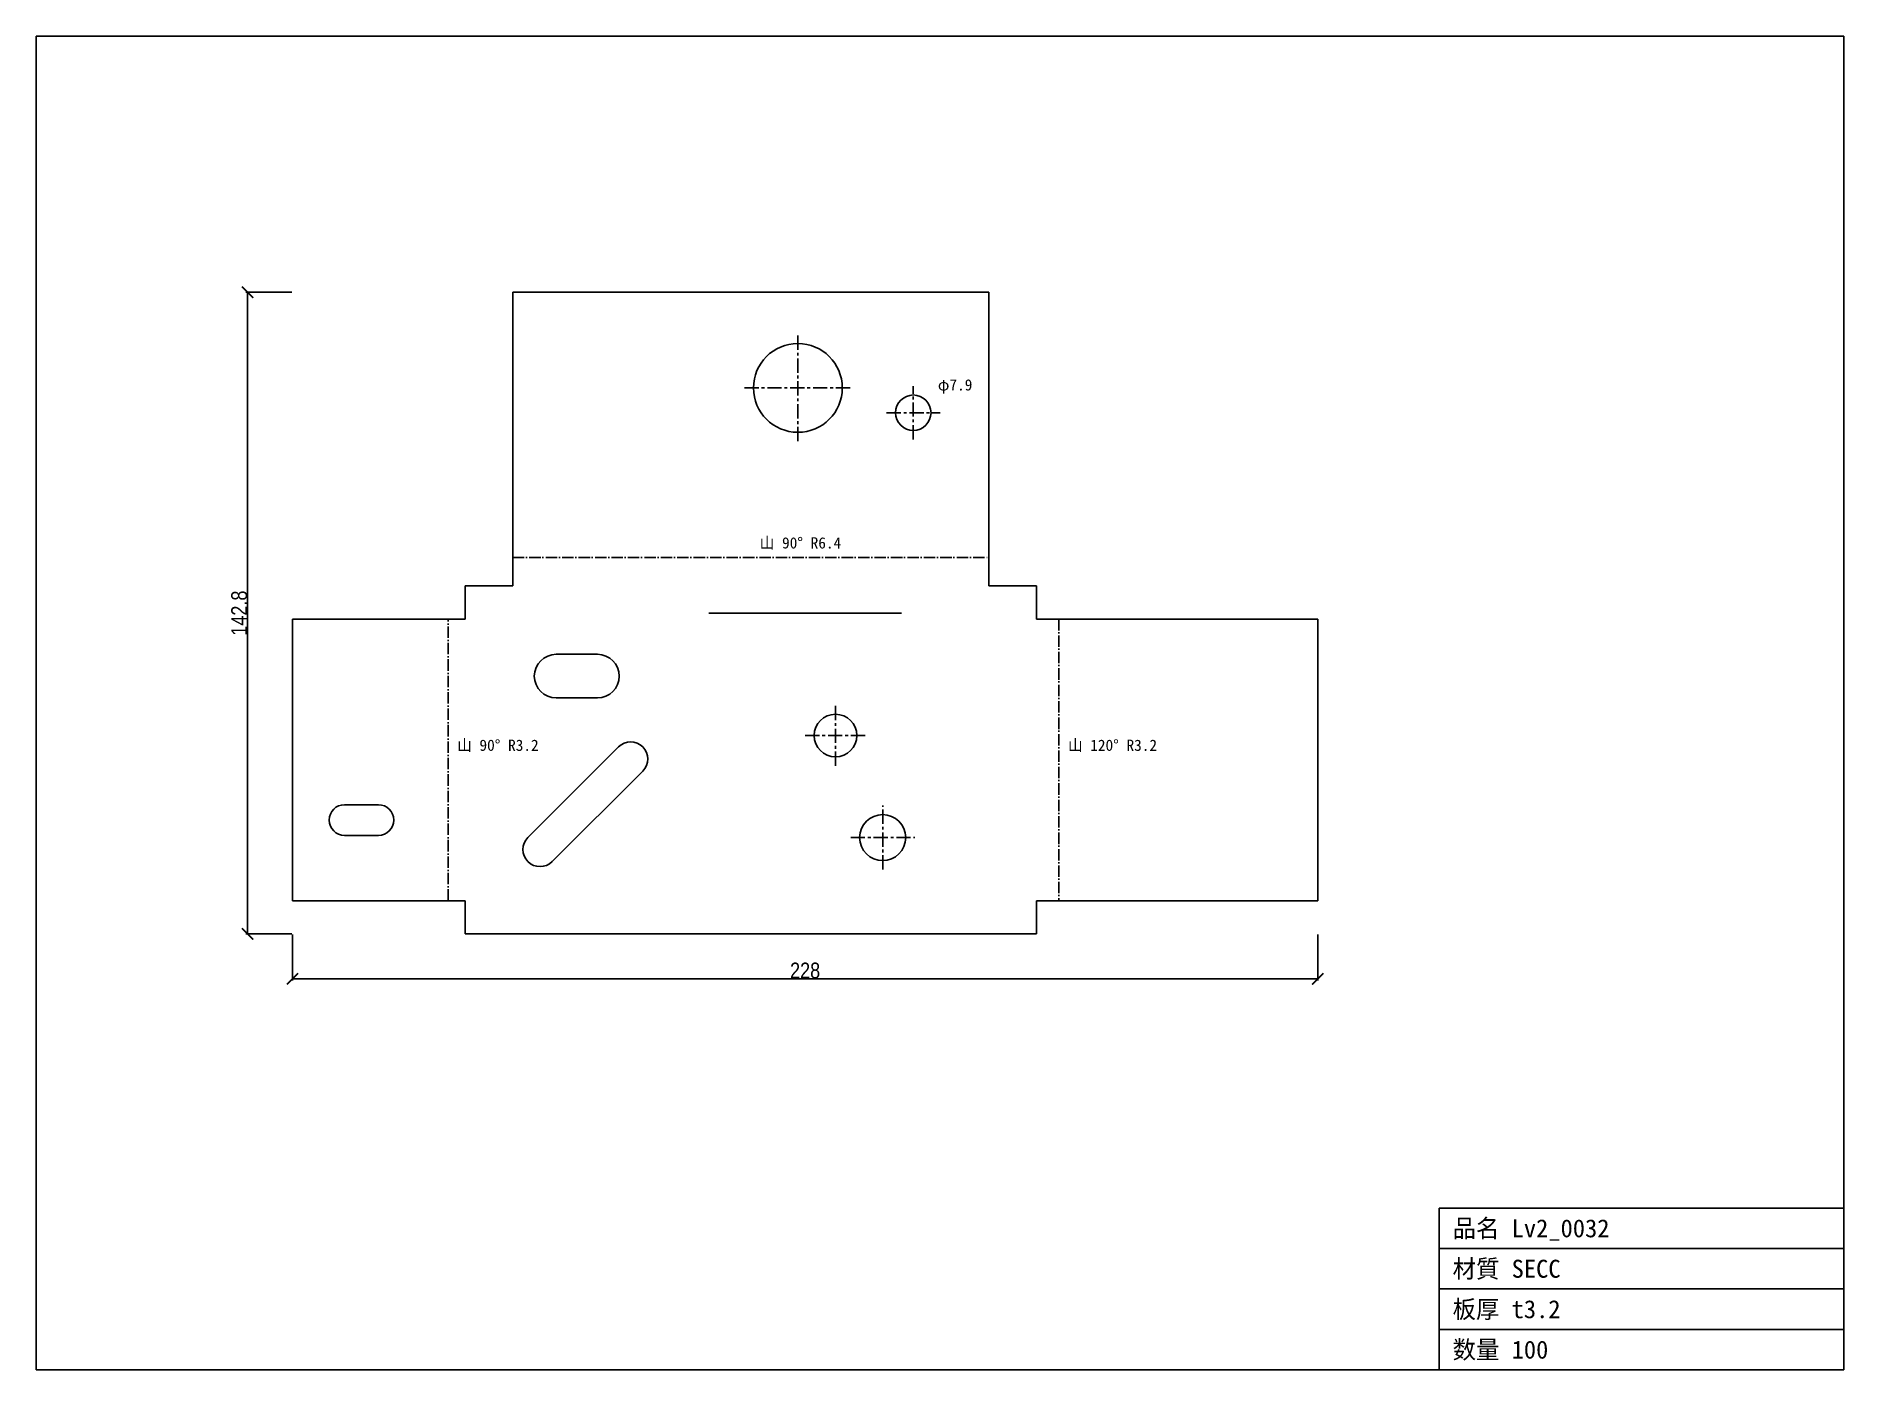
# Model space of a CAD drawing. Header units: millimetres. Extents: x -95 to 307, y -97 to 200.
import ezdxf

# ---------------------------------------------------------------- set-up
doc = ezdxf.new("R2010")
doc.units = ezdxf.units.MM
doc.linetypes.add('CENTER', pattern=[5.08, 3.175, -0.635, 0.635, -0.635])
doc.linetypes.add('DASHDOT', pattern=[3.556, 2.54, -0.508, 0, -0.508])
for name, color, linetype in [('BEND', 7, 'Continuous'), ('CENTER', 7, 'Continuous'), ('CUT', 7, 'Continuous'), ('DIM', 7, 'Continuous'), ('FRAME', 7, 'Continuous'), ('MARK', 7, 'Continuous'), ('TEXT', 7, 'Continuous')]:
    doc.layers.add(name, color=color, linetype=linetype)
doc.styles.add('OpenSansCondensed-Light', font='OpenSansCondensed-Light.ttf')
doc.dimstyles.new('EZDXF', dxfattribs={"dimtxt": 0.25, "dimasz": 0.175, "dimexe": 0.375, "dimexo": 0.125, "dimgap": 0.1, "dimtad": 1, "dimlfac": 100, "dimzin": 12, "dimdsep": 46, "dimtxsty": 'OpenSansCondensed-Light', "dimblk": 'ARCHTICK', "dimcen": 2.5, "dimazin": 3, "dimtfac": 0.5, "dimtmove": 2, "dimatfit": 3})

# ---------------------------------------------------------------- blocks, each defined once
blk = doc.blocks.new('_ARCHTICK')
at = {"color": 0, "linetype": 'BYBLOCK', "const_width": 0.15}
blk.add_lwpolyline([(-0.5, -0.5), (0.5, 0.5)], dxfattribs=at)

msp = doc.modelspace()

# ---------------------------------------------------------------- linework, layer by layer
at = {"layer": 'BEND', "color": 4, "linetype": 'DASHDOT'}
for p, q in [((10.6, 83.77), (116.43, 83.77)), ((-3.77, 7.4), (-3.77, 70.08)), ((132.06, 70.08), (132.06, 7.4))]:
    msp.add_line(p, q, dxfattribs=at)
at = {"layer": 'CENTER', "color": 1, "linetype": 'CENTER'}
for p, q in [((73.99, 109.64), (73.99, 133.37)), ((62.12, 121.51), (85.85, 121.51)), ((99.66, 110.04), (99.66, 121.93)), ((93.72, 115.99), (105.61, 115.99)), ((82.35, 37.41), (82.35, 50.88)), ((75.62, 44.15), (89.09, 44.15)), ((92.85, 14.33), (92.85, 28.56)), ((85.74, 21.44), (99.97, 21.44))]:
    msp.add_line(p, q, dxfattribs=at)
at = {"layer": 'CUT'}
for p, q in [((116.43, 142.78), (10.6, 142.78)), ((10.6, 142.78), (10.6, 77.48)), ((116.43, 77.48), (116.43, 142.78)), ((10.6, 77.48), (0, 77.48)), ((0, 77.48), (0, 70.08)), ((127.03, 77.48), (116.43, 77.48)), ((127.03, 70.08), (127.03, 77.48)), ((0, 70.08), (-38.4, 70.08)), ((-38.4, 70.08), (-38.4, 7.4)), ((189.6, 70.08), (127.03, 70.08)), ((189.6, 7.4), (189.6, 70.08)), ((20.24, 62.23), (29.42, 62.23)), ((29.42, 52.52), (20.24, 52.52)), ((13.96, 21.46), (34.12, 41.62)), ((39.49, 36.25), (19.33, 16.09)), ((-26.82, 28.76), (-19.3, 28.76)), ((-19.3, 21.93), (-26.82, 21.93)), ((-38.4, 7.4), (0, 7.4)), ((0, 7.4), (0, 0)), ((127.03, 0), (127.03, 7.4)), ((127.03, 7.4), (189.6, 7.4)), ((0, 0), (127.03, 0))]:
    msp.add_line(p, q, dxfattribs=at)
for centre, radius in [((73.99, 121.51), 9.87), ((99.66, 115.99), 3.94), ((82.35, 44.15), 4.74), ((92.85, 21.44), 5.12)]:
    msp.add_circle(centre, radius, dxfattribs=at)
for centre, radius, start, end in [((20.24, 57.37), 4.86, 90, -90), ((29.42, 57.37), 4.86, -90, 90), ((36.81, 38.94), 3.8, -45, 135), ((-26.82, 25.34), 3.42, 90, -90), ((-19.3, 25.34), 3.42, -90, 90), ((16.65, 18.78), 3.8, 135, -45)]:
    msp.add_arc(centre, radius, start, end, dxfattribs=at)
at = {"layer": 'FRAME'}
for p, q in [((306.6, 199.78), (-95.41, 199.78)), ((-95.41, 199.78), (-95.41, -97)), ((306.6, -97), (306.6, 199.78)), ((216.6, -97), (216.6, -61)), ((216.6, -61), (306.6, -61)), ((216.6, -70), (306.6, -70)), ((216.6, -79), (306.6, -79)), ((216.6, -88), (306.6, -88)), ((-95.41, -97), (306.6, -97))]:
    msp.add_line(p, q, dxfattribs=at)
at = {"layer": 'MARK'}
msp.add_line((54.18, 71.39), (97.02, 71.39), dxfattribs=at)

# ---------------------------------------------------------------- texts
at = {"layer": 'TEXT'}
for s, height, p in [('φ7.9', 2.5, (105.11, 120.93)), ('山 90° R6.4', 2.5, (65.52, 85.77)), ('山 90° R3.2', 2.5, (-1.77, 40.74)), ('山 120° R3.2', 2.5, (134.06, 40.74)), ('品名 Lv2_0032', 4, (219.6, -67.5)), ('材質 SECC', 4, (219.6, -76.5)), ('板厚 t3.2', 4, (219.6, -85.5)), ('数量 100', 4, (219.6, -94.5))]:
    msp.add_text(s, height=height, dxfattribs=at).set_placement(p)

# ---------------------------------------------------------------- dimensions: what is measured, and where the dimension line sits
at = {"layer": 'DIM'}
msp.add_linear_dim(base=(-48.4, 0), p1=(-38.4, 0), p2=(-38.4, 142.78), angle=90, dimstyle='EZDXF', override={"dimtxt": 3.5, "dimasz": 2.5, "dimdec": 1, "dimlfac": 1}, dxfattribs=at).render()
msp.add_linear_dim(base=(-38.4, -10), p1=(-38.4, 0), p2=(189.6, 0), dimstyle='EZDXF', override={"dimtxt": 3.5, "dimasz": 2.5, "dimdec": 1, "dimlfac": 1}, dxfattribs=at).render()

doc.saveas('drawing.dxf')
